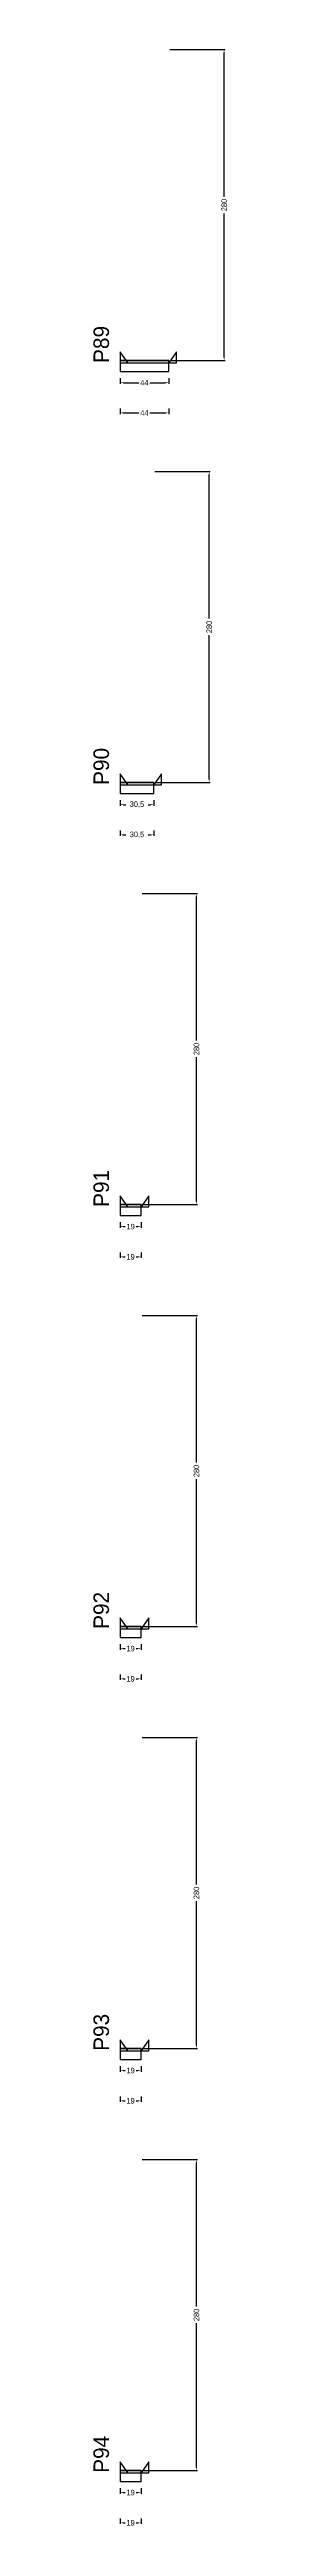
# Model space of a CAD drawing. Header units: centimetres. Extents: x -10500 to 4105, y -36866 to 295.
# Drawn here: x 3976 to 4097, y -34248 to -32018 of the extents above; entities that cross this region are included whole.
import ezdxf

# ---------------------------------------------------------------- set-up
doc = ezdxf.new("R2010")
doc.units = ezdxf.units.CM
for name, color, linetype in [('NOMENCLATURA', 7, 'Continuous'), ('SARR_2.2x10', 60, 'Continuous'), ('SARR_2.2x7', 40, 'Continuous')]:
    doc.layers.add(name, color=color, linetype=linetype)
doc.dimstyles.new('PAINEL-NOVA', dxfattribs={"dimtxt": 5, "dimasz": 3, "dimexe": 1, "dimexo": 1, "dimgap": 1, "dimtad": 1, "dimcen": 2.5, "dimazin": 3, "dimtfac": 1, "dimtmove": 0, "dimatfit": 3})

# ---------------------------------------------------------------- blocks, each defined once
blk = doc.blocks.new('_CLOSEDFILLED')
at = {"color": 0, "linetype": 'BYBLOCK'}
blk.add_solid([(-1, 0.16), (0, 0), (-1, -0.16)], dxfattribs=at)
blk = doc.blocks.new('*D2231')
for p, q in [((4000, -32313.8), (4000, -32318.8)), ((4003, -32317.8), (4017, -32317.8)), ((4027, -32317.8), (4041, -32317.8)), ((4044, -32313.8), (4044, -32318.8))]:
    blk.add_line(p, q)
at = {"layer": 'Defpoints'}
for p in [(4000, -32312.8), (4000, -32317.8), (4044, -32312.8)]:
    blk.add_point(p, dxfattribs=at)
at = {"layer": 'SARR_2.2x10', "xscale": 3, "yscale": 3, "rotation": 180}
blk.add_blockref('_CLOSEDFILLED', (4000, -32317.8), dxfattribs=at)
at = {"layer": 'SARR_2.2x10', "xscale": 3, "yscale": 3}
blk.add_blockref('_CLOSEDFILLED', (4044, -32317.8), dxfattribs=at)
at = {"layer": 'SARR_2.2x10', "insert": (4022, -32317.8), "char_height": 5, "attachment_point": 5}
blk.add_mtext('44', dxfattribs=at)
blk = doc.blocks.new('*D2232')
for p, q in [((4045, -32017.8), (4095, -32017.8)), ((4094, -32150.3), (4094, -32020.8)), ((4094, -32294.8), (4094, -32165.3)), ((4045, -32297.8), (4095, -32297.8))]:
    blk.add_line(p, q)
at = {"layer": 'Defpoints'}
for p in [(4044, -32017.8), (4044, -32297.8), (4094, -32297.8)]:
    blk.add_point(p, dxfattribs=at)
at = {"layer": 'SARR_2.2x10', "xscale": 3, "yscale": 3}
for p, rotation in [((4094, -32017.8), 90), ((4094, -32297.8), 270)]:
    blk.add_blockref('_CLOSEDFILLED', p, dxfattribs=dict(at, rotation=rotation))
at = {"layer": 'SARR_2.2x10', "insert": (4094, -32157.8), "char_height": 5, "attachment_point": 5, "rotation": 90}
blk.add_mtext('280', dxfattribs=at)
blk = doc.blocks.new('*D2233')
for p, q in [((4045, -32017.8), (4095, -32017.8)), ((4094, -32150.3), (4094, -32020.8)), ((4094, -32294.8), (4094, -32165.3)), ((4045, -32297.8), (4095, -32297.8))]:
    blk.add_line(p, q)
at = {"layer": 'Defpoints'}
for p in [(4044, -32017.8), (4044, -32297.8), (4094, -32297.8)]:
    blk.add_point(p, dxfattribs=at)
at = {"layer": 'SARR_2.2x10', "xscale": 3, "yscale": 3}
for p, rotation in [((4094, -32017.8), 90), ((4094, -32297.8), 270)]:
    blk.add_blockref('_CLOSEDFILLED', p, dxfattribs=dict(at, rotation=rotation))
at = {"layer": 'SARR_2.2x10', "insert": (4094, -32157.8), "char_height": 5, "attachment_point": 5, "rotation": 90}
blk.add_mtext('280', dxfattribs=at)
blk = doc.blocks.new('*D2234')
for p, q in [((4045, -32017.8), (4095, -32017.8)), ((4094, -32150.3), (4094, -32020.8)), ((4094, -32294.8), (4094, -32165.3)), ((4045, -32297.8), (4095, -32297.8))]:
    blk.add_line(p, q)
at = {"layer": 'Defpoints'}
for p in [(4044, -32017.8), (4044, -32297.8), (4094, -32297.8)]:
    blk.add_point(p, dxfattribs=at)
at = {"layer": 'SARR_2.2x10', "xscale": 3, "yscale": 3}
for p, rotation in [((4094, -32017.8), 90), ((4094, -32297.8), 270)]:
    blk.add_blockref('_CLOSEDFILLED', p, dxfattribs=dict(at, rotation=rotation))
at = {"layer": 'SARR_2.2x10', "insert": (4094, -32157.8), "char_height": 5, "attachment_point": 5, "rotation": 90}
blk.add_mtext('280', dxfattribs=at)
blk = doc.blocks.new('*D2235')
for p, q in [((4045, -32017.8), (4095, -32017.8)), ((4094, -32150.3), (4094, -32020.8)), ((4094, -32294.8), (4094, -32165.3)), ((4045, -32297.8), (4095, -32297.8))]:
    blk.add_line(p, q)
at = {"layer": 'Defpoints'}
for p in [(4044, -32017.8), (4044, -32297.8), (4094, -32297.8)]:
    blk.add_point(p, dxfattribs=at)
at = {"layer": 'SARR_2.2x10', "xscale": 3, "yscale": 3}
for p, rotation in [((4094, -32017.8), 90), ((4094, -32297.8), 270)]:
    blk.add_blockref('_CLOSEDFILLED', p, dxfattribs=dict(at, rotation=rotation))
at = {"layer": 'SARR_2.2x10', "insert": (4094, -32157.8), "char_height": 5, "attachment_point": 5, "rotation": 90}
blk.add_mtext('280', dxfattribs=at)
blk = doc.blocks.new('*D2236')
for p, q in [((4000, -32341), (4000, -32346)), ((4044, -32341), (4044, -32346)), ((4003, -32345), (4017, -32345)), ((4027, -32345), (4041, -32345))]:
    blk.add_line(p, q)
at = {"layer": 'Defpoints'}
for p in [(4000, -32340), (4044, -32340), (4000, -32345)]:
    blk.add_point(p, dxfattribs=at)
at = {"layer": 'SARR_2.2x10', "xscale": 3, "yscale": 3, "rotation": 180}
blk.add_blockref('_CLOSEDFILLED', (4000, -32345), dxfattribs=at)
at = {"layer": 'SARR_2.2x10', "xscale": 3, "yscale": 3}
blk.add_blockref('_CLOSEDFILLED', (4044, -32345), dxfattribs=at)
at = {"layer": 'SARR_2.2x10', "insert": (4022, -32345), "char_height": 5, "attachment_point": 5}
blk.add_mtext('44', dxfattribs=at)
blk = doc.blocks.new('GRA-E')
at = {"layer": 'SARR_2.2x7'}
blk.add_lwpolyline([(0, 0), (7, 0), (0, 10)], close=True, dxfattribs=at)
blk = doc.blocks.new('GRA-D')
at = {"layer": 'SARR_2.2x7'}
blk.add_lwpolyline([(0, 0), (7, 0), (7, 10)], close=True, dxfattribs=at)
blk = doc.blocks.new('*D2257')
for p, q in [((4000, -32693.8), (4000, -32698.8)), ((4003, -32697.8), (4005.25, -32697.8)), ((4025.25, -32697.8), (4027.5, -32697.8)), ((4030.5, -32693.8), (4030.5, -32698.8))]:
    blk.add_line(p, q)
at = {"layer": 'Defpoints'}
for p in [(4000, -32692.8), (4000, -32697.8), (4030.5, -32692.8)]:
    blk.add_point(p, dxfattribs=at)
at = {"layer": 'SARR_2.2x10', "xscale": 3, "yscale": 3, "rotation": 180}
blk.add_blockref('_CLOSEDFILLED', (4000, -32697.8), dxfattribs=at)
at = {"layer": 'SARR_2.2x10', "xscale": 3, "yscale": 3}
blk.add_blockref('_CLOSEDFILLED', (4030.5, -32697.8), dxfattribs=at)
at = {"layer": 'SARR_2.2x10', "insert": (4015.25, -32697.8), "char_height": 5, "attachment_point": 5}
blk.add_mtext('30,5', dxfattribs=at)
blk = doc.blocks.new('*D2258')
for p, q in [((4031.5, -32397.8), (4081.5, -32397.8)), ((4080.5, -32530.3), (4080.5, -32400.8)), ((4080.5, -32674.8), (4080.5, -32545.3)), ((4031.5, -32677.8), (4081.5, -32677.8))]:
    blk.add_line(p, q)
at = {"layer": 'Defpoints'}
for p in [(4030.5, -32397.8), (4030.5, -32677.8), (4080.5, -32677.8)]:
    blk.add_point(p, dxfattribs=at)
at = {"layer": 'SARR_2.2x10', "xscale": 3, "yscale": 3}
for p, rotation in [((4080.5, -32397.8), 90), ((4080.5, -32677.8), 270)]:
    blk.add_blockref('_CLOSEDFILLED', p, dxfattribs=dict(at, rotation=rotation))
at = {"layer": 'SARR_2.2x10', "insert": (4080.5, -32537.8), "char_height": 5, "attachment_point": 5, "rotation": 90}
blk.add_mtext('280', dxfattribs=at)
blk = doc.blocks.new('*D2259')
for p, q in [((4031.5, -32397.8), (4081.5, -32397.8)), ((4080.5, -32530.3), (4080.5, -32400.8)), ((4080.5, -32674.8), (4080.5, -32545.3)), ((4031.5, -32677.8), (4081.5, -32677.8))]:
    blk.add_line(p, q)
at = {"layer": 'Defpoints'}
for p in [(4030.5, -32397.8), (4030.5, -32677.8), (4080.5, -32677.8)]:
    blk.add_point(p, dxfattribs=at)
at = {"layer": 'SARR_2.2x10', "xscale": 3, "yscale": 3}
for p, rotation in [((4080.5, -32397.8), 90), ((4080.5, -32677.8), 270)]:
    blk.add_blockref('_CLOSEDFILLED', p, dxfattribs=dict(at, rotation=rotation))
at = {"layer": 'SARR_2.2x10', "insert": (4080.5, -32537.8), "char_height": 5, "attachment_point": 5, "rotation": 90}
blk.add_mtext('280', dxfattribs=at)
blk = doc.blocks.new('*D2260')
for p, q in [((4031.5, -32397.8), (4081.5, -32397.8)), ((4080.5, -32530.3), (4080.5, -32400.8)), ((4080.5, -32674.8), (4080.5, -32545.3)), ((4031.5, -32677.8), (4081.5, -32677.8))]:
    blk.add_line(p, q)
at = {"layer": 'Defpoints'}
for p in [(4030.5, -32397.8), (4030.5, -32677.8), (4080.5, -32677.8)]:
    blk.add_point(p, dxfattribs=at)
at = {"layer": 'SARR_2.2x10', "xscale": 3, "yscale": 3}
for p, rotation in [((4080.5, -32397.8), 90), ((4080.5, -32677.8), 270)]:
    blk.add_blockref('_CLOSEDFILLED', p, dxfattribs=dict(at, rotation=rotation))
at = {"layer": 'SARR_2.2x10', "insert": (4080.5, -32537.8), "char_height": 5, "attachment_point": 5, "rotation": 90}
blk.add_mtext('280', dxfattribs=at)
blk = doc.blocks.new('*D2261')
for p, q in [((4031.5, -32397.8), (4081.5, -32397.8)), ((4080.5, -32530.3), (4080.5, -32400.8)), ((4080.5, -32674.8), (4080.5, -32545.3)), ((4031.5, -32677.8), (4081.5, -32677.8))]:
    blk.add_line(p, q)
at = {"layer": 'Defpoints'}
for p in [(4030.5, -32397.8), (4030.5, -32677.8), (4080.5, -32677.8)]:
    blk.add_point(p, dxfattribs=at)
at = {"layer": 'SARR_2.2x10', "xscale": 3, "yscale": 3}
for p, rotation in [((4080.5, -32397.8), 90), ((4080.5, -32677.8), 270)]:
    blk.add_blockref('_CLOSEDFILLED', p, dxfattribs=dict(at, rotation=rotation))
at = {"layer": 'SARR_2.2x10', "insert": (4080.5, -32537.8), "char_height": 5, "attachment_point": 5, "rotation": 90}
blk.add_mtext('280', dxfattribs=at)
blk = doc.blocks.new('*D2262')
for p, q in [((4000, -32721), (4000, -32726)), ((4030.5, -32721), (4030.5, -32726)), ((4003, -32725), (4005.25, -32725)), ((4025.25, -32725), (4027.5, -32725))]:
    blk.add_line(p, q)
at = {"layer": 'Defpoints'}
for p in [(4000, -32720), (4030.5, -32720), (4000, -32725)]:
    blk.add_point(p, dxfattribs=at)
at = {"layer": 'SARR_2.2x10', "xscale": 3, "yscale": 3, "rotation": 180}
blk.add_blockref('_CLOSEDFILLED', (4000, -32725), dxfattribs=at)
at = {"layer": 'SARR_2.2x10', "xscale": 3, "yscale": 3}
blk.add_blockref('_CLOSEDFILLED', (4030.5, -32725), dxfattribs=at)
at = {"layer": 'SARR_2.2x10', "insert": (4015.25, -32725), "char_height": 5, "attachment_point": 5}
blk.add_mtext('30,5', dxfattribs=at)
blk = doc.blocks.new('*D2283')
for p, q in [((4000, -33073.8), (4000, -33078.8)), ((4003, -33077.8), (4004.5, -33077.8)), ((4014.5, -33077.8), (4016, -33077.8)), ((4019, -33073.8), (4019, -33078.8))]:
    blk.add_line(p, q)
at = {"layer": 'Defpoints'}
for p in [(4000, -33072.8), (4000, -33077.8), (4019, -33072.8)]:
    blk.add_point(p, dxfattribs=at)
at = {"layer": 'SARR_2.2x10', "xscale": 3, "yscale": 3, "rotation": 180}
blk.add_blockref('_CLOSEDFILLED', (4000, -33077.8), dxfattribs=at)
at = {"layer": 'SARR_2.2x10', "xscale": 3, "yscale": 3}
blk.add_blockref('_CLOSEDFILLED', (4019, -33077.8), dxfattribs=at)
at = {"layer": 'SARR_2.2x10', "insert": (4009.5, -33077.8), "char_height": 5, "attachment_point": 5}
blk.add_mtext('19', dxfattribs=at)
blk = doc.blocks.new('*D2284')
for p, q in [((4020, -32777.8), (4070, -32777.8)), ((4069, -32910.3), (4069, -32780.8)), ((4069, -33054.8), (4069, -32925.3)), ((4020, -33057.8), (4070, -33057.8))]:
    blk.add_line(p, q)
at = {"layer": 'Defpoints'}
for p in [(4019, -32777.8), (4019, -33057.8), (4069, -33057.8)]:
    blk.add_point(p, dxfattribs=at)
at = {"layer": 'SARR_2.2x10', "xscale": 3, "yscale": 3}
for p, rotation in [((4069, -32777.8), 90), ((4069, -33057.8), 270)]:
    blk.add_blockref('_CLOSEDFILLED', p, dxfattribs=dict(at, rotation=rotation))
at = {"layer": 'SARR_2.2x10', "insert": (4069, -32917.8), "char_height": 5, "attachment_point": 5, "rotation": 90}
blk.add_mtext('280', dxfattribs=at)
blk = doc.blocks.new('*D2285')
for p, q in [((4020, -32777.8), (4070, -32777.8)), ((4069, -32910.3), (4069, -32780.8)), ((4069, -33054.8), (4069, -32925.3)), ((4020, -33057.8), (4070, -33057.8))]:
    blk.add_line(p, q)
at = {"layer": 'Defpoints'}
for p in [(4019, -32777.8), (4019, -33057.8), (4069, -33057.8)]:
    blk.add_point(p, dxfattribs=at)
at = {"layer": 'SARR_2.2x10', "xscale": 3, "yscale": 3}
for p, rotation in [((4069, -32777.8), 90), ((4069, -33057.8), 270)]:
    blk.add_blockref('_CLOSEDFILLED', p, dxfattribs=dict(at, rotation=rotation))
at = {"layer": 'SARR_2.2x10', "insert": (4069, -32917.8), "char_height": 5, "attachment_point": 5, "rotation": 90}
blk.add_mtext('280', dxfattribs=at)
blk = doc.blocks.new('*D2286')
for p, q in [((4020, -32777.8), (4070, -32777.8)), ((4069, -32910.3), (4069, -32780.8)), ((4069, -33054.8), (4069, -32925.3)), ((4020, -33057.8), (4070, -33057.8))]:
    blk.add_line(p, q)
at = {"layer": 'Defpoints'}
for p in [(4019, -32777.8), (4019, -33057.8), (4069, -33057.8)]:
    blk.add_point(p, dxfattribs=at)
at = {"layer": 'SARR_2.2x10', "xscale": 3, "yscale": 3}
for p, rotation in [((4069, -32777.8), 90), ((4069, -33057.8), 270)]:
    blk.add_blockref('_CLOSEDFILLED', p, dxfattribs=dict(at, rotation=rotation))
at = {"layer": 'SARR_2.2x10', "insert": (4069, -32917.8), "char_height": 5, "attachment_point": 5, "rotation": 90}
blk.add_mtext('280', dxfattribs=at)
blk = doc.blocks.new('*D2287')
for p, q in [((4020, -32777.8), (4070, -32777.8)), ((4069, -32910.3), (4069, -32780.8)), ((4069, -33054.8), (4069, -32925.3)), ((4020, -33057.8), (4070, -33057.8))]:
    blk.add_line(p, q)
at = {"layer": 'Defpoints'}
for p in [(4019, -32777.8), (4019, -33057.8), (4069, -33057.8)]:
    blk.add_point(p, dxfattribs=at)
at = {"layer": 'SARR_2.2x10', "xscale": 3, "yscale": 3}
for p, rotation in [((4069, -32777.8), 90), ((4069, -33057.8), 270)]:
    blk.add_blockref('_CLOSEDFILLED', p, dxfattribs=dict(at, rotation=rotation))
at = {"layer": 'SARR_2.2x10', "insert": (4069, -32917.8), "char_height": 5, "attachment_point": 5, "rotation": 90}
blk.add_mtext('280', dxfattribs=at)
blk = doc.blocks.new('*D2288')
for p, q in [((4000, -33101), (4000, -33106)), ((4003, -33105), (4004.5, -33105)), ((4014.5, -33105), (4016, -33105)), ((4019, -33101), (4019, -33106))]:
    blk.add_line(p, q)
at = {"layer": 'Defpoints'}
for p in [(4000, -33100), (4019, -33100), (4000, -33105)]:
    blk.add_point(p, dxfattribs=at)
at = {"layer": 'SARR_2.2x10', "xscale": 3, "yscale": 3, "rotation": 180}
blk.add_blockref('_CLOSEDFILLED', (4000, -33105), dxfattribs=at)
at = {"layer": 'SARR_2.2x10', "xscale": 3, "yscale": 3}
blk.add_blockref('_CLOSEDFILLED', (4019, -33105), dxfattribs=at)
at = {"layer": 'SARR_2.2x10', "insert": (4009.5, -33105), "char_height": 5, "attachment_point": 5}
blk.add_mtext('19', dxfattribs=at)
blk = doc.blocks.new('*D2309')
for p, q in [((4000, -33453.8), (4000, -33458.8)), ((4019, -33453.8), (4019, -33458.8)), ((4003, -33457.8), (4004.5, -33457.8)), ((4014.5, -33457.8), (4016, -33457.8))]:
    blk.add_line(p, q)
at = {"layer": 'Defpoints'}
for p in [(4000, -33452.8), (4019, -33452.8), (4000, -33457.8)]:
    blk.add_point(p, dxfattribs=at)
at = {"layer": 'SARR_2.2x10', "xscale": 3, "yscale": 3, "rotation": 180}
blk.add_blockref('_CLOSEDFILLED', (4000, -33457.8), dxfattribs=at)
at = {"layer": 'SARR_2.2x10', "xscale": 3, "yscale": 3}
blk.add_blockref('_CLOSEDFILLED', (4019, -33457.8), dxfattribs=at)
at = {"layer": 'SARR_2.2x10', "insert": (4009.5, -33457.8), "char_height": 5, "attachment_point": 5}
blk.add_mtext('19', dxfattribs=at)
blk = doc.blocks.new('*D2310')
for p, q in [((4020, -33157.8), (4070, -33157.8)), ((4069, -33290.3), (4069, -33160.8)), ((4069, -33434.8), (4069, -33305.3)), ((4020, -33437.8), (4070, -33437.8))]:
    blk.add_line(p, q)
at = {"layer": 'Defpoints'}
for p in [(4019, -33157.8), (4019, -33437.8), (4069, -33437.8)]:
    blk.add_point(p, dxfattribs=at)
at = {"layer": 'SARR_2.2x10', "xscale": 3, "yscale": 3}
for p, rotation in [((4069, -33157.8), 90), ((4069, -33437.8), 270)]:
    blk.add_blockref('_CLOSEDFILLED', p, dxfattribs=dict(at, rotation=rotation))
at = {"layer": 'SARR_2.2x10', "insert": (4069, -33297.8), "char_height": 5, "attachment_point": 5, "rotation": 90}
blk.add_mtext('280', dxfattribs=at)
blk = doc.blocks.new('*D2311')
for p, q in [((4020, -33157.8), (4070, -33157.8)), ((4069, -33290.3), (4069, -33160.8)), ((4069, -33434.8), (4069, -33305.3)), ((4020, -33437.8), (4070, -33437.8))]:
    blk.add_line(p, q)
at = {"layer": 'Defpoints'}
for p in [(4019, -33157.8), (4019, -33437.8), (4069, -33437.8)]:
    blk.add_point(p, dxfattribs=at)
at = {"layer": 'SARR_2.2x10', "xscale": 3, "yscale": 3}
for p, rotation in [((4069, -33157.8), 90), ((4069, -33437.8), 270)]:
    blk.add_blockref('_CLOSEDFILLED', p, dxfattribs=dict(at, rotation=rotation))
at = {"layer": 'SARR_2.2x10', "insert": (4069, -33297.8), "char_height": 5, "attachment_point": 5, "rotation": 90}
blk.add_mtext('280', dxfattribs=at)
blk = doc.blocks.new('*D2312')
for p, q in [((4020, -33157.8), (4070, -33157.8)), ((4069, -33290.3), (4069, -33160.8)), ((4069, -33434.8), (4069, -33305.3)), ((4020, -33437.8), (4070, -33437.8))]:
    blk.add_line(p, q)
at = {"layer": 'Defpoints'}
for p in [(4019, -33157.8), (4019, -33437.8), (4069, -33437.8)]:
    blk.add_point(p, dxfattribs=at)
at = {"layer": 'SARR_2.2x10', "xscale": 3, "yscale": 3}
for p, rotation in [((4069, -33157.8), 90), ((4069, -33437.8), 270)]:
    blk.add_blockref('_CLOSEDFILLED', p, dxfattribs=dict(at, rotation=rotation))
at = {"layer": 'SARR_2.2x10', "insert": (4069, -33297.8), "char_height": 5, "attachment_point": 5, "rotation": 90}
blk.add_mtext('280', dxfattribs=at)
blk = doc.blocks.new('*D2313')
for p, q in [((4020, -33157.8), (4070, -33157.8)), ((4069, -33290.3), (4069, -33160.8)), ((4069, -33434.8), (4069, -33305.3)), ((4020, -33437.8), (4070, -33437.8))]:
    blk.add_line(p, q)
at = {"layer": 'Defpoints'}
for p in [(4019, -33157.8), (4019, -33437.8), (4069, -33437.8)]:
    blk.add_point(p, dxfattribs=at)
at = {"layer": 'SARR_2.2x10', "xscale": 3, "yscale": 3}
for p, rotation in [((4069, -33157.8), 90), ((4069, -33437.8), 270)]:
    blk.add_blockref('_CLOSEDFILLED', p, dxfattribs=dict(at, rotation=rotation))
at = {"layer": 'SARR_2.2x10', "insert": (4069, -33297.8), "char_height": 5, "attachment_point": 5, "rotation": 90}
blk.add_mtext('280', dxfattribs=at)
blk = doc.blocks.new('*D2314')
for p, q in [((4000, -33481), (4000, -33486)), ((4003, -33485), (4004.5, -33485)), ((4014.5, -33485), (4016, -33485)), ((4019, -33481), (4019, -33486))]:
    blk.add_line(p, q)
at = {"layer": 'Defpoints'}
for p in [(4000, -33480), (4000, -33485), (4019, -33480)]:
    blk.add_point(p, dxfattribs=at)
at = {"layer": 'SARR_2.2x10', "xscale": 3, "yscale": 3, "rotation": 180}
blk.add_blockref('_CLOSEDFILLED', (4000, -33485), dxfattribs=at)
at = {"layer": 'SARR_2.2x10', "xscale": 3, "yscale": 3}
blk.add_blockref('_CLOSEDFILLED', (4019, -33485), dxfattribs=at)
at = {"layer": 'SARR_2.2x10', "insert": (4009.5, -33485), "char_height": 5, "attachment_point": 5}
blk.add_mtext('19', dxfattribs=at)
blk = doc.blocks.new('*D2335')
for p, q in [((4000, -33833.8), (4000, -33838.8)), ((4019, -33833.8), (4019, -33838.8)), ((4003, -33837.8), (4004.5, -33837.8)), ((4014.5, -33837.8), (4016, -33837.8))]:
    blk.add_line(p, q)
at = {"layer": 'Defpoints'}
for p in [(4000, -33832.8), (4019, -33832.8), (4000, -33837.8)]:
    blk.add_point(p, dxfattribs=at)
at = {"layer": 'SARR_2.2x10', "xscale": 3, "yscale": 3, "rotation": 180}
blk.add_blockref('_CLOSEDFILLED', (4000, -33837.8), dxfattribs=at)
at = {"layer": 'SARR_2.2x10', "xscale": 3, "yscale": 3}
blk.add_blockref('_CLOSEDFILLED', (4019, -33837.8), dxfattribs=at)
at = {"layer": 'SARR_2.2x10', "insert": (4009.5, -33837.8), "char_height": 5, "attachment_point": 5}
blk.add_mtext('19', dxfattribs=at)
blk = doc.blocks.new('*D2336')
for p, q in [((4020, -33537.8), (4070, -33537.8)), ((4069, -33670.3), (4069, -33540.8)), ((4069, -33814.8), (4069, -33685.3)), ((4020, -33817.8), (4070, -33817.8))]:
    blk.add_line(p, q)
at = {"layer": 'Defpoints'}
for p in [(4019, -33537.8), (4019, -33817.8), (4069, -33817.8)]:
    blk.add_point(p, dxfattribs=at)
at = {"layer": 'SARR_2.2x10', "xscale": 3, "yscale": 3}
for p, rotation in [((4069, -33537.8), 90), ((4069, -33817.8), 270)]:
    blk.add_blockref('_CLOSEDFILLED', p, dxfattribs=dict(at, rotation=rotation))
at = {"layer": 'SARR_2.2x10', "insert": (4069, -33677.8), "char_height": 5, "attachment_point": 5, "rotation": 90}
blk.add_mtext('280', dxfattribs=at)
blk = doc.blocks.new('*D2337')
for p, q in [((4020, -33537.8), (4070, -33537.8)), ((4069, -33670.3), (4069, -33540.8)), ((4069, -33814.8), (4069, -33685.3)), ((4020, -33817.8), (4070, -33817.8))]:
    blk.add_line(p, q)
at = {"layer": 'Defpoints'}
for p in [(4019, -33537.8), (4019, -33817.8), (4069, -33817.8)]:
    blk.add_point(p, dxfattribs=at)
at = {"layer": 'SARR_2.2x10', "xscale": 3, "yscale": 3}
for p, rotation in [((4069, -33537.8), 90), ((4069, -33817.8), 270)]:
    blk.add_blockref('_CLOSEDFILLED', p, dxfattribs=dict(at, rotation=rotation))
at = {"layer": 'SARR_2.2x10', "insert": (4069, -33677.8), "char_height": 5, "attachment_point": 5, "rotation": 90}
blk.add_mtext('280', dxfattribs=at)
blk = doc.blocks.new('*D2338')
for p, q in [((4020, -33537.8), (4070, -33537.8)), ((4069, -33670.3), (4069, -33540.8)), ((4069, -33814.8), (4069, -33685.3)), ((4020, -33817.8), (4070, -33817.8))]:
    blk.add_line(p, q)
at = {"layer": 'Defpoints'}
for p in [(4019, -33537.8), (4019, -33817.8), (4069, -33817.8)]:
    blk.add_point(p, dxfattribs=at)
at = {"layer": 'SARR_2.2x10', "xscale": 3, "yscale": 3}
for p, rotation in [((4069, -33537.8), 90), ((4069, -33817.8), 270)]:
    blk.add_blockref('_CLOSEDFILLED', p, dxfattribs=dict(at, rotation=rotation))
at = {"layer": 'SARR_2.2x10', "insert": (4069, -33677.8), "char_height": 5, "attachment_point": 5, "rotation": 90}
blk.add_mtext('280', dxfattribs=at)
blk = doc.blocks.new('*D2339')
for p, q in [((4020, -33537.8), (4070, -33537.8)), ((4069, -33670.3), (4069, -33540.8)), ((4069, -33814.8), (4069, -33685.3)), ((4020, -33817.8), (4070, -33817.8))]:
    blk.add_line(p, q)
at = {"layer": 'Defpoints'}
for p in [(4019, -33537.8), (4019, -33817.8), (4069, -33817.8)]:
    blk.add_point(p, dxfattribs=at)
at = {"layer": 'SARR_2.2x10', "xscale": 3, "yscale": 3}
for p, rotation in [((4069, -33537.8), 90), ((4069, -33817.8), 270)]:
    blk.add_blockref('_CLOSEDFILLED', p, dxfattribs=dict(at, rotation=rotation))
at = {"layer": 'SARR_2.2x10', "insert": (4069, -33677.8), "char_height": 5, "attachment_point": 5, "rotation": 90}
blk.add_mtext('280', dxfattribs=at)
blk = doc.blocks.new('*D2340')
for p, q in [((4000, -33861), (4000, -33866)), ((4003, -33865), (4004.5, -33865)), ((4014.5, -33865), (4016, -33865)), ((4019, -33861), (4019, -33866))]:
    blk.add_line(p, q)
at = {"layer": 'Defpoints'}
for p in [(4000, -33860), (4000, -33865), (4019, -33860)]:
    blk.add_point(p, dxfattribs=at)
at = {"layer": 'SARR_2.2x10', "xscale": 3, "yscale": 3, "rotation": 180}
blk.add_blockref('_CLOSEDFILLED', (4000, -33865), dxfattribs=at)
at = {"layer": 'SARR_2.2x10', "xscale": 3, "yscale": 3}
blk.add_blockref('_CLOSEDFILLED', (4019, -33865), dxfattribs=at)
at = {"layer": 'SARR_2.2x10', "insert": (4009.5, -33865), "char_height": 5, "attachment_point": 5}
blk.add_mtext('19', dxfattribs=at)
blk = doc.blocks.new('*D2361')
for p, q in [((4000, -34213.8), (4000, -34218.8)), ((4019, -34213.8), (4019, -34218.8)), ((4003, -34217.8), (4004.5, -34217.8)), ((4014.5, -34217.8), (4016, -34217.8))]:
    blk.add_line(p, q)
at = {"layer": 'Defpoints'}
for p in [(4000, -34212.8), (4019, -34212.8), (4000, -34217.8)]:
    blk.add_point(p, dxfattribs=at)
at = {"layer": 'SARR_2.2x10', "xscale": 3, "yscale": 3, "rotation": 180}
blk.add_blockref('_CLOSEDFILLED', (4000, -34217.8), dxfattribs=at)
at = {"layer": 'SARR_2.2x10', "xscale": 3, "yscale": 3}
blk.add_blockref('_CLOSEDFILLED', (4019, -34217.8), dxfattribs=at)
at = {"layer": 'SARR_2.2x10', "insert": (4009.5, -34217.8), "char_height": 5, "attachment_point": 5}
blk.add_mtext('19', dxfattribs=at)
blk = doc.blocks.new('*D2362')
for p, q in [((4020, -33917.8), (4070, -33917.8)), ((4069, -34050.3), (4069, -33920.8)), ((4069, -34194.8), (4069, -34065.3)), ((4020, -34197.8), (4070, -34197.8))]:
    blk.add_line(p, q)
at = {"layer": 'Defpoints'}
for p in [(4019, -33917.8), (4019, -34197.8), (4069, -34197.8)]:
    blk.add_point(p, dxfattribs=at)
at = {"layer": 'SARR_2.2x10', "xscale": 3, "yscale": 3}
for p, rotation in [((4069, -33917.8), 90), ((4069, -34197.8), 270)]:
    blk.add_blockref('_CLOSEDFILLED', p, dxfattribs=dict(at, rotation=rotation))
at = {"layer": 'SARR_2.2x10', "insert": (4069, -34057.8), "char_height": 5, "attachment_point": 5, "rotation": 90}
blk.add_mtext('280', dxfattribs=at)
blk = doc.blocks.new('*D2363')
for p, q in [((4020, -33917.8), (4070, -33917.8)), ((4069, -34050.3), (4069, -33920.8)), ((4069, -34194.8), (4069, -34065.3)), ((4020, -34197.8), (4070, -34197.8))]:
    blk.add_line(p, q)
at = {"layer": 'Defpoints'}
for p in [(4019, -33917.8), (4019, -34197.8), (4069, -34197.8)]:
    blk.add_point(p, dxfattribs=at)
at = {"layer": 'SARR_2.2x10', "xscale": 3, "yscale": 3}
for p, rotation in [((4069, -33917.8), 90), ((4069, -34197.8), 270)]:
    blk.add_blockref('_CLOSEDFILLED', p, dxfattribs=dict(at, rotation=rotation))
at = {"layer": 'SARR_2.2x10', "insert": (4069, -34057.8), "char_height": 5, "attachment_point": 5, "rotation": 90}
blk.add_mtext('280', dxfattribs=at)
blk = doc.blocks.new('*D2364')
for p, q in [((4020, -33917.8), (4070, -33917.8)), ((4069, -34050.3), (4069, -33920.8)), ((4069, -34194.8), (4069, -34065.3)), ((4020, -34197.8), (4070, -34197.8))]:
    blk.add_line(p, q)
at = {"layer": 'Defpoints'}
for p in [(4019, -33917.8), (4019, -34197.8), (4069, -34197.8)]:
    blk.add_point(p, dxfattribs=at)
at = {"layer": 'SARR_2.2x10', "xscale": 3, "yscale": 3}
for p, rotation in [((4069, -33917.8), 90), ((4069, -34197.8), 270)]:
    blk.add_blockref('_CLOSEDFILLED', p, dxfattribs=dict(at, rotation=rotation))
at = {"layer": 'SARR_2.2x10', "insert": (4069, -34057.8), "char_height": 5, "attachment_point": 5, "rotation": 90}
blk.add_mtext('280', dxfattribs=at)
blk = doc.blocks.new('*D2365')
for p, q in [((4020, -33917.8), (4070, -33917.8)), ((4069, -34050.3), (4069, -33920.8)), ((4069, -34194.8), (4069, -34065.3)), ((4020, -34197.8), (4070, -34197.8))]:
    blk.add_line(p, q)
at = {"layer": 'Defpoints'}
for p in [(4019, -33917.8), (4019, -34197.8), (4069, -34197.8)]:
    blk.add_point(p, dxfattribs=at)
at = {"layer": 'SARR_2.2x10', "xscale": 3, "yscale": 3}
for p, rotation in [((4069, -33917.8), 90), ((4069, -34197.8), 270)]:
    blk.add_blockref('_CLOSEDFILLED', p, dxfattribs=dict(at, rotation=rotation))
at = {"layer": 'SARR_2.2x10', "insert": (4069, -34057.8), "char_height": 5, "attachment_point": 5, "rotation": 90}
blk.add_mtext('280', dxfattribs=at)
blk = doc.blocks.new('*D2366')
for p, q in [((4000, -34241), (4000, -34246)), ((4003, -34245), (4004.5, -34245)), ((4014.5, -34245), (4016, -34245)), ((4019, -34241), (4019, -34246))]:
    blk.add_line(p, q)
at = {"layer": 'Defpoints'}
for p in [(4000, -34240), (4000, -34245), (4019, -34240)]:
    blk.add_point(p, dxfattribs=at)
at = {"layer": 'SARR_2.2x10', "xscale": 3, "yscale": 3, "rotation": 180}
blk.add_blockref('_CLOSEDFILLED', (4000, -34245), dxfattribs=at)
at = {"layer": 'SARR_2.2x10', "xscale": 3, "yscale": 3}
blk.add_blockref('_CLOSEDFILLED', (4019, -34245), dxfattribs=at)
at = {"layer": 'SARR_2.2x10', "insert": (4009.5, -34245), "char_height": 5, "attachment_point": 5}
blk.add_mtext('19', dxfattribs=at)

msp = doc.modelspace()

# ---------------------------------------------------------------- linework, layer by layer
at = {"layer": 'SARR_2.2x10'}
for p, q in [((4044, -32297.8), (4000, -32297.8)), ((4000, -32297.8), (4000, -32307.8)), ((4000, -32307.8), (4044, -32307.8)), ((4044, -32307.8), (4044, -32297.8)), ((4030.5, -32677.8), (4000, -32677.8)), ((4000, -32677.8), (4000, -32687.8)), ((4000, -32687.8), (4030.5, -32687.8)), ((4030.5, -32687.8), (4030.5, -32677.8)), ((4019, -33057.8), (4000, -33057.8)), ((4000, -33057.8), (4000, -33067.8)), ((4000, -33067.8), (4019, -33067.8)), ((4019, -33067.8), (4019, -33057.8)), ((4019, -33437.8), (4000, -33437.8)), ((4000, -33437.8), (4000, -33447.8)), ((4000, -33447.8), (4019, -33447.8)), ((4019, -33447.8), (4019, -33437.8)), ((4019, -33817.8), (4000, -33817.8)), ((4000, -33817.8), (4000, -33827.8)), ((4000, -33827.8), (4019, -33827.8)), ((4019, -33827.8), (4019, -33817.8)), ((4019, -34197.8), (4000, -34197.8)), ((4000, -34197.8), (4000, -34207.8)), ((4000, -34207.8), (4019, -34207.8)), ((4019, -34207.8), (4019, -34197.8))]:
    msp.add_line(p, q, dxfattribs=at)
at = {"layer": 'SARR_2.2x7'}
for p, q in [((4044, -32297.8), (4000, -32297.8)), ((4000, -32297.8), (4000, -32300)), ((4000, -32297.8), (4007, -32297.8)), ((4000, -32297.8), (4007, -32297.8)), ((4000, -32297.8), (4007, -32297.8)), ((4000, -32297.8), (4007, -32297.8)), ((4000, -32300), (4044, -32300)), ((4007, -32297.8), (4044, -32297.8)), ((4007, -32297.8), (4044, -32297.8)), ((4007, -32297.8), (4044, -32297.8)), ((4007, -32297.8), (4044, -32297.8)), ((4044, -32300), (4044, -32297.8)), ((4030.5, -32677.8), (4000, -32677.8)), ((4000, -32677.8), (4000, -32680)), ((4000, -32677.8), (4007, -32677.8)), ((4000, -32677.8), (4007, -32677.8)), ((4000, -32677.8), (4007, -32677.8)), ((4000, -32677.8), (4007, -32677.8)), ((4000, -32680), (4030.5, -32680)), ((4007, -32677.8), (4030.5, -32677.8)), ((4007, -32677.8), (4030.5, -32677.8)), ((4007, -32677.8), (4030.5, -32677.8)), ((4007, -32677.8), (4030.5, -32677.8)), ((4030.5, -32680), (4030.5, -32677.8)), ((4019, -33057.8), (4000, -33057.8)), ((4000, -33057.8), (4000, -33060)), ((4000, -33057.8), (4007, -33057.8)), ((4000, -33057.8), (4007, -33057.8)), ((4000, -33057.8), (4007, -33057.8)), ((4000, -33057.8), (4007, -33057.8)), ((4000, -33060), (4019, -33060)), ((4007, -33057.8), (4019, -33057.8)), ((4007, -33057.8), (4019, -33057.8)), ((4007, -33057.8), (4019, -33057.8)), ((4007, -33057.8), (4019, -33057.8)), ((4019, -33060), (4019, -33057.8)), ((4019, -33437.8), (4000, -33437.8)), ((4000, -33437.8), (4000, -33440)), ((4000, -33437.8), (4007, -33437.8)), ((4000, -33437.8), (4007, -33437.8)), ((4000, -33437.8), (4007, -33437.8)), ((4000, -33437.8), (4007, -33437.8)), ((4000, -33440), (4019, -33440)), ((4007, -33437.8), (4019, -33437.8)), ((4007, -33437.8), (4019, -33437.8)), ((4007, -33437.8), (4019, -33437.8)), ((4007, -33437.8), (4019, -33437.8)), ((4019, -33440), (4019, -33437.8)), ((4019, -33817.8), (4000, -33817.8)), ((4000, -33817.8), (4000, -33820)), ((4000, -33817.8), (4007, -33817.8)), ((4000, -33817.8), (4007, -33817.8)), ((4000, -33817.8), (4007, -33817.8)), ((4000, -33817.8), (4007, -33817.8)), ((4000, -33820), (4019, -33820)), ((4007, -33817.8), (4019, -33817.8)), ((4007, -33817.8), (4019, -33817.8)), ((4007, -33817.8), (4019, -33817.8)), ((4007, -33817.8), (4019, -33817.8)), ((4019, -33820), (4019, -33817.8)), ((4019, -34197.8), (4000, -34197.8)), ((4000, -34197.8), (4000, -34200)), ((4000, -34197.8), (4007, -34197.8)), ((4000, -34197.8), (4007, -34197.8)), ((4000, -34197.8), (4007, -34197.8)), ((4000, -34197.8), (4007, -34197.8)), ((4000, -34200), (4019, -34200)), ((4007, -34197.8), (4019, -34197.8)), ((4007, -34197.8), (4019, -34197.8)), ((4007, -34197.8), (4019, -34197.8)), ((4007, -34197.8), (4019, -34197.8)), ((4019, -34200), (4019, -34197.8))]:
    msp.add_line(p, q, dxfattribs=at)

# ---------------------------------------------------------------- block references
for name, p in [('GRA-E', (4000, -32300)), ('GRA-D', (4044, -32300)), ('GRA-E', (4000, -32680)), ('GRA-D', (4030.5, -32680)), ('GRA-E', (4000, -33060)), ('GRA-D', (4019, -33060)), ('GRA-E', (4000, -33440)), ('GRA-D', (4019, -33440)), ('GRA-E', (4000, -33820)), ('GRA-D', (4019, -33820)), ('GRA-E', (4000, -34200)), ('GRA-D', (4019, -34200))]:
    msp.add_blockref(name, p, dxfattribs=at)

# ---------------------------------------------------------------- texts
at = {"layer": 'NOMENCLATURA'}
for s, p in [('P89', (3990, -32300)), ('P90', (3990, -32680)), ('P91', (3990, -33060)), ('P92', (3990, -33440)), ('P93', (3990, -33820)), ('P94', (3990, -34200))]:
    msp.add_text(s, height=14, rotation=90, dxfattribs=at).set_placement(p)

# ---------------------------------------------------------------- dimensions: what is measured, and where the dimension line sits
at = {"layer": 'SARR_2.2x10'}
for base, p1, p2, picture, middle in [((4094, -32297.8), (4044, -32297.8), (4044, -32017.8), '*D2232', (4094, -32157.8)), ((4094, -32297.8), (4044, -32297.8), (4044, -32017.8), '*D2233', (4094, -32157.8)), ((4094, -32297.8), (4044, -32297.8), (4044, -32017.8), '*D2234', (4094, -32157.8)), ((4094, -32297.8), (4044, -32297.8), (4044, -32017.8), '*D2235', (4094, -32157.8)), ((4080.5, -32677.8), (4030.5, -32677.8), (4030.5, -32397.8), '*D2258', (4080.5, -32537.8)), ((4080.5, -32677.8), (4030.5, -32677.8), (4030.5, -32397.8), '*D2259', (4080.5, -32537.8)), ((4080.5, -32677.8), (4030.5, -32677.8), (4030.5, -32397.8), '*D2260', (4080.5, -32537.8)), ((4080.5, -32677.8), (4030.5, -32677.8), (4030.5, -32397.8), '*D2261', (4080.5, -32537.8)), ((4069, -33057.8), (4019, -33057.8), (4019, -32777.8), '*D2284', (4069, -32917.8)), ((4069, -33057.8), (4019, -33057.8), (4019, -32777.8), '*D2285', (4069, -32917.8)), ((4069, -33057.8), (4019, -33057.8), (4019, -32777.8), '*D2286', (4069, -32917.8)), ((4069, -33057.8), (4019, -33057.8), (4019, -32777.8), '*D2287', (4069, -32917.8)), ((4069, -33437.8), (4019, -33437.8), (4019, -33157.8), '*D2310', (4069, -33297.8)), ((4069, -33437.8), (4019, -33437.8), (4019, -33157.8), '*D2311', (4069, -33297.8)), ((4069, -33437.8), (4019, -33437.8), (4019, -33157.8), '*D2312', (4069, -33297.8)), ((4069, -33437.8), (4019, -33437.8), (4019, -33157.8), '*D2313', (4069, -33297.8)), ((4069, -33817.8), (4019, -33817.8), (4019, -33537.8), '*D2336', (4069, -33677.8)), ((4069, -33817.8), (4019, -33817.8), (4019, -33537.8), '*D2337', (4069, -33677.8)), ((4069, -33817.8), (4019, -33817.8), (4019, -33537.8), '*D2338', (4069, -33677.8)), ((4069, -33817.8), (4019, -33817.8), (4019, -33537.8), '*D2339', (4069, -33677.8)), ((4069, -34197.8), (4019, -34197.8), (4019, -33917.8), '*D2362', (4069, -34057.8)), ((4069, -34197.8), (4019, -34197.8), (4019, -33917.8), '*D2363', (4069, -34057.8)), ((4069, -34197.8), (4019, -34197.8), (4019, -33917.8), '*D2364', (4069, -34057.8)), ((4069, -34197.8), (4019, -34197.8), (4019, -33917.8), '*D2365', (4069, -34057.8))]:
    dim = msp.add_linear_dim(base=base, p1=p1, p2=p2, angle=90, dimstyle='PAINEL-NOVA', dxfattribs=at)
    dim.commit()
    dim.dimension.update_dxf_attribs({"geometry": picture, "text_midpoint": middle})
for base, p1, p2, picture, middle in [((4000, -32317.8), (4000, -32312.8), (4044, -32312.8), '*D2231', (4022, -32317.8)), ((4000, -32345), (4000, -32340), (4044, -32340), '*D2236', (4022, -32345)), ((4000, -32697.8), (4000, -32692.8), (4030.5, -32692.8), '*D2257', (4015.25, -32697.8)), ((4000, -32725), (4000, -32720), (4030.5, -32720), '*D2262', (4015.25, -32725)), ((4000, -33077.8), (4000, -33072.8), (4019, -33072.8), '*D2283', (4009.5, -33077.8)), ((4000, -33105), (4000, -33100), (4019, -33100), '*D2288', (4009.5, -33105)), ((4000, -33457.8), (4000, -33452.8), (4019, -33452.8), '*D2309', (4009.5, -33457.8)), ((4000, -33485), (4000, -33480), (4019, -33480), '*D2314', (4009.5, -33485)), ((4000, -33837.8), (4000, -33832.8), (4019, -33832.8), '*D2335', (4009.5, -33837.8)), ((4000, -33865), (4000, -33860), (4019, -33860), '*D2340', (4009.5, -33865)), ((4000, -34217.8), (4000, -34212.8), (4019, -34212.8), '*D2361', (4009.5, -34217.8)), ((4000, -34245), (4000, -34240), (4019, -34240), '*D2366', (4009.5, -34245))]:
    dim = msp.add_linear_dim(base=base, p1=p1, p2=p2, dimstyle='PAINEL-NOVA', dxfattribs=at)
    dim.commit()
    dim.dimension.update_dxf_attribs({"geometry": picture, "text_midpoint": middle})

doc.saveas('drawing.dxf')
